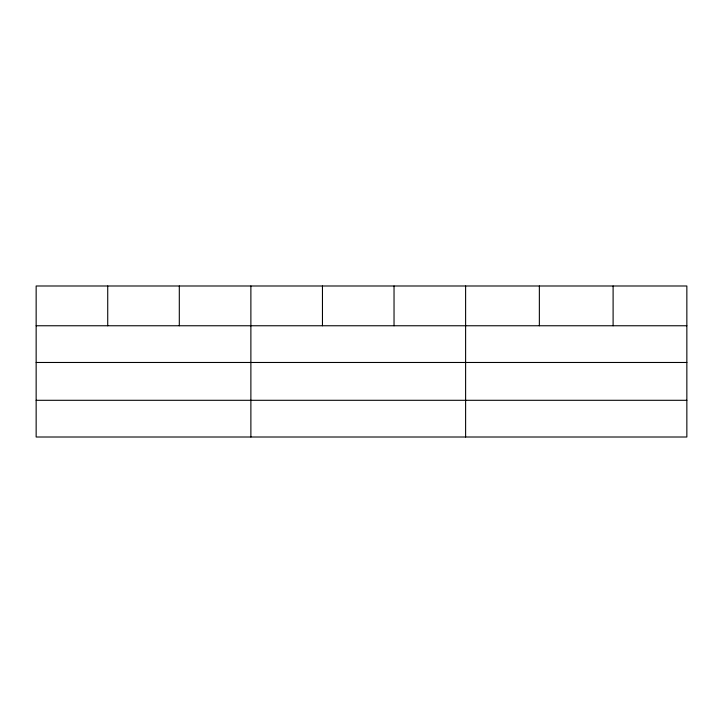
<?xml version="1.0" encoding="UTF-8"?>
<svg xmlns="http://www.w3.org/2000/svg" width="723" height="723" viewBox="0 0 723 723"><rect width="100%" height="100%" fill="white"/><g stroke="black" fill="none" stroke-linecap="round" stroke-linejoin="round"><path stroke-width="1.08" d="M686.85 362.476L686.85 285.992L36.15 285.992L36.15 437.008L686.85 437.008L686.85 362.476L36.15 362.476M36.15 325.757L686.85 325.757M36.15 400.298L686.85 400.298M613.104 285.992L613.104 325.757M539.358 285.992L539.358 325.757M465.612 285.992L465.612 437.008M394.035 285.992L394.035 325.757M322.458 285.992L322.458 325.757M250.881 285.992L250.881 437.008M179.304 285.992L179.304 325.757M107.727 285.992L107.727 325.757"/></g></svg>
